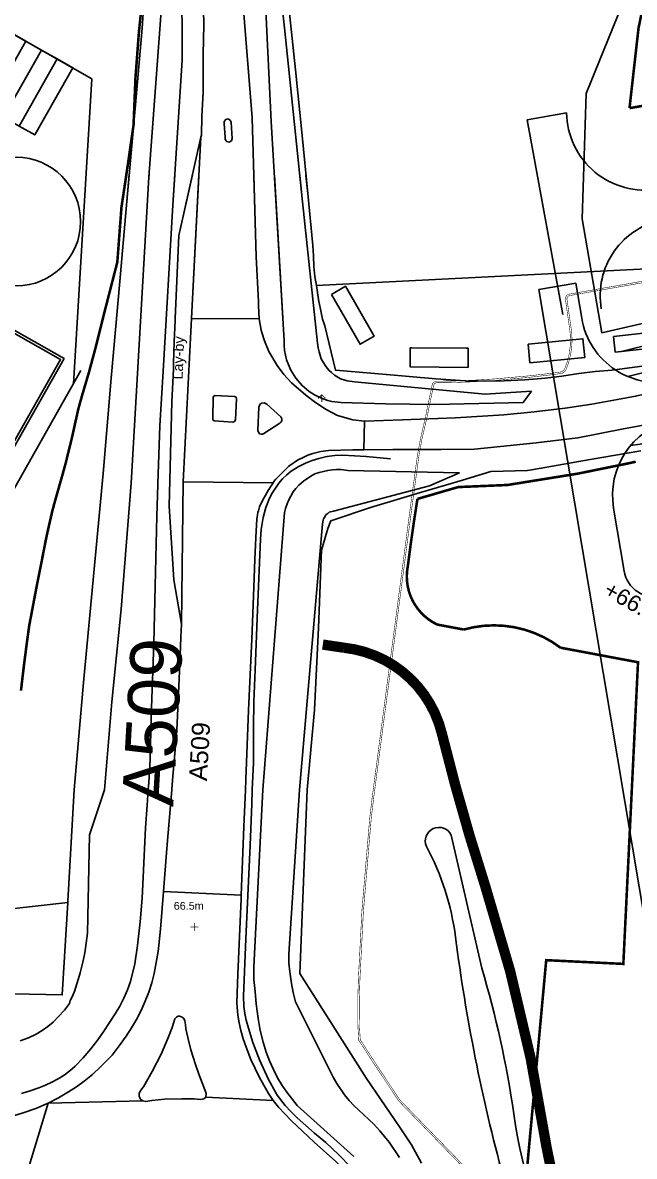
# Model space of a CAD drawing. Header units: millimetres. Extents: x 111502 to 977541, y 8702 to 1044108.
# Drawn here: x 489180 to 489298.9, y 240928.8 to 241149.1 of the extents above; entities that cross this region are included whole.
import ezdxf

# ---------------------------------------------------------------- set-up
doc = ezdxf.new("R2010")
doc.units = ezdxf.units.MM
doc.header["$LTSCALE"] = 0.25
doc.linetypes.add('DASHED', pattern=[19.05, 12.7, -6.35])
doc.linetypes.add('DASHED2', pattern=[9.525, 6.35, -3.175])
for name, color, linetype in [('E HVSS As Laid HV', 10, 'Continuous'), ('E HVSS Proposed 33kV', 5, 'Continuous'), ('X HVSS Site Background', 8, 'Continuous'), ('X HVSS Site Outline', 210, 'Continuous'), ('Z-z-Xref-Primary Substation', 7, 'Continuous')]:
    doc.layers.add(name, color=color, linetype=linetype)
doc.styles.add('Arial', font='arial.ttf')
doc.styles.add('OS Master Map$1$Standard', font='txt')
doc.styles.add('Proposed Employment Area - 11-089-MP013-01a$0$1250T25R', font='arial.ttf', dxfattribs={"height": 3125})
doc.styles.add('Proposed Employment Area - 11-089-MP013-01a$0$Standard', font='txt')

# ---------------------------------------------------------------- blocks, each defined once
blk = doc.blocks.new('Proposed Commercial Boundary - 09.02.22')
at = {"layer": 'X HVSS Site Outline', "const_width": 500}
blk.add_lwpolyline([(489203656, 241157134), (489202619, 241147378), (489201935, 241138342), (489201568, 241129221), (489200398, 241121118), (489199218, 241113242), (489198409, 241102563), (489196338, 241094510), (489196072, 241093473), (489195808, 241092434), (489195546, 241091396), (489195285, 241090357), (489195025, 241089318), (489194767, 241088279), (489194510, 241087239), (489194263, 241086234), (489192896, 241081157), (489192601, 241080171), (489192295, 241079142), (489191991, 241078113), (489191690, 241077082), (489191390, 241076051), (489191082, 241074982), (489190793, 241073864), (489190547, 241072775), (489190312, 241071728), (489190080, 241070680), (489189850, 241069632), (489189631, 241068626), (489188376, 241063523), (489188103, 241062530), (489187825, 241061514), (489187536, 241060504), (489187240, 241059473), (489186945, 241058438), (489186653, 241057402), (489186362, 241056366), (489186069, 241055314), (489185778, 241054217), (489185525, 241053127), (489185284, 241052079), (489185045, 241051031), (489184806, 241049969), (489184574, 241048886), (489184361, 241047812), (489184153, 241046758), (489183948, 241045703), (489183749, 241044666), (489183539, 241043631), (489183327, 241042577), (489183117, 241041523), (489182909, 241040468), (489182703, 241039413), (489182500, 241038357), (489182298, 241037301), (489182099, 241036244), (489181904, 241035197), (489181504, 241033108), (489181306, 241032091), (489181280, 241031907), (489181131, 241030843), (489180984, 241029778), (489180838, 241028710), (489180697, 241027640), (489180558, 241026573), (489180422, 241025506), (489180288, 241024440), (489180157, 241023373), (489180027, 241022305), (489179899, 241021237), (489179774, 241020167), (489179674, 241019289)], dxfattribs=at)
blk.add_lwpolyline([(489361208, 241253874, 0.2099208), (489297996, 241132483), (489336202, 241139118), (489342225, 241102707), (489344015, 241091274), (489351613, 241093241), (489360502, 241095847), (489369182, 241098069), (489379928, 241101176), (489389329, 241104094), (489399070, 241107367), (489407728, 241110426), (489417249, 241113802), (489427113, 241118321), (489435861, 241121924), (489444571, 241125636), (489451576, 241128914), (489457790, 241132200), (489465307, 241136071), (489474439, 241140552), (489483268, 241145694), (489491363, 241151227)], format="xyb", dxfattribs=at)
at = {"layer": 'X HVSS Site Outline'}
blk.add_lwpolyline([(489277078, 240915594, 500, 500, 0), (489281801, 240966928, 500, 500, 0), (489296797, 240966199, 500, 500, 0), (489299649, 241024816, 500, 500, 0), (489284581, 241027641, 500, 500, 0.2352287), (489265769, 241031169, 500, 500, 0), (489260622, 241032134, 500, 500, -0.3436375), (489254891, 241043486, 500, 500, -0.0084073), (489256764, 241056549, 500, 500, 0), (489264688, 241058854, 500, 500, 0), (489274287, 241059262, 500, 500, 0), (489284569, 241060919, 500, 500, 0), (489287933, 241061461, 500, 500, 0), (489297521, 241063412, 500, 500, 0), (489299208, 241063782, 500, 500, 0)], format="xyseb", dxfattribs=at)
blk = doc.blocks.new('Proposed Primary Substation - OPTION 2')
at = {"layer": 'X HVSS Site Background', "flags": 128}
for points in [[(489278123, 241130204), (489285744, 241131597)], [(489285035, 241092382), (489278123, 241130204)], [(489255362, 241085535), (489255365, 241085918), (489255682, 241085915)], [(489266243, 241085822), (489266642, 241085818), (489266639, 241085489)]]:
    blk.add_lwpolyline(points, dxfattribs=at)
at = {"layer": 'X HVSS Site Background'}
for centre, radius, start, end in [((489301077, 241131859), 15335, 180.98236, 279.47938), ((489307290, 241096060), 15000, 99.80634, 189.98309)]:
    blk.add_arc(centre, radius, start, end, dxfattribs=at)
blk = doc.blocks.new('commercial background')
at = {"layer": 'X HVSS Site Background'}
for p, q in [((564.03, 733.39), (680.77, 667.26)), ((677.18, 607.96), (680.77, 667.26)), ((767.68, 626.32), (774.88, 627.53)), ((767.68, 626.32), (795.1, 462.9)), ((774.88, 627.53), (776.02, 620.74)), ((649.15, 558.49), (678.65, 610.57)), ((784.27, 571.57), (782.21, 583.84))]:
    blk.add_line(p, q, dxfattribs=at)
at = {"layer": 'X HVSS Site Background', "flags": 128}
for points in [[(858.19, 637.96), (837.04, 631.67), (803.84, 623.37), (779.9, 617.9), (776.12, 640.03), (776.87, 664.43), (792.46, 702.72), (808.98, 733.1), (858.19, 637.96)], [(783.77, 614.26), (805.16, 619.58), (840.27, 628.31), (852.75, 631.8), (861.02, 634.41), (880.73, 640.58), (900.63, 647.37), (916.7, 653.84), (934.22, 661.62), (954.36, 671.59), (964.6, 677.05), (974.8, 683.08), (994.59, 695.9), (998.37, 698.31)], [(785.51, 595.97), (787.36, 596.29), (809.58, 601.82), (844.95, 610.61), (857.97, 614.26), (866.5, 616.95), (886.42, 623.18), (907, 630.22), (913.83, 632.96)], [(784.97, 609.4), (806.37, 614.72), (841.55, 623.47), (854.18, 627.01), (862.52, 629.64), (868.3, 631.45)]]:
    blk.add_lwpolyline(points, dxfattribs=at)
at = {"layer": 'X HVSS Site Background'}
for points in [[(436.46, 643.12), (630.29, 533.32), (675.37, 612.9), (481.55, 722.7)], [(490.22, 717.22), (674.69, 612.71), (630.1, 534), (437.14, 643.31), (478.25, 715.87), (486.73, 711.07)], [(664.89, 676.3), (657.5, 663.25), (660.54, 661.53), (667.93, 674.58)], [(667.93, 674.58), (660.54, 661.53), (663.59, 659.8), (670.98, 672.85)], [(670.98, 672.85), (663.59, 659.8), (666.63, 658.08), (674.02, 671.13)], [(674.02, 671.13), (666.63, 658.08), (669.68, 656.35), (677.07, 669.4)]]:
    blk.add_lwpolyline(points, close=True, dxfattribs=at)
at = {"layer": 'X HVSS Site Background', "const_width": 2, "flags": 128}
blk.add_lwpolyline([(1051.81, 240.88), (1037.81, 247.56, 0.001174), (991.06, 269.75, -0.019302), (924.58, 304.31, -0.035007), (860, 347.36, -0.229683), (849.26, 368.95, 0.257701), (828.59, 405.55, 0.025998), (796.23, 423.24, -0.248095), (769.13, 459.92, 0.040658), (757.24, 510.43, -0.017766), (748.81, 540.09, 0.316165), (729.75, 556.71), (725.67, 557.32)], format="xyb", dxfattribs=at)
at = {"layer": 'X HVSS Site Background', "flags": 128}
blk.add_lwpolyline([(928.08, 286.74, 0.151371), (871.11, 328.8, -0.06422), (841.98, 343.36, -0.080323), (792.92, 389.27, -0.098577), (760.75, 453.92, -0.03432), (751.48, 500.46, 0.091782), (745.82, 518.08, -0.974614), (750.65, 520.31), (756.57, 494.44, -0.037531), (762.8, 466.15, 0.084037), (773.87, 431.55, 0.251691), (793.39, 418.18, -0.125184), (817.16, 409.33, -0.021222), (837.01, 394.31, -0.151188), (844.67, 382.63, -0.08652), (847.5, 356.47, 0.23398), (851.5, 346.86, 0.068152), (878.19, 329.36, -0.044918), (903.68, 314.29, 0.0654), (1004.49, 260.12, -0.154625)], format="xyb", dxfattribs=at)
at = {"layer": 'X HVSS Site Background'}
blk.add_circle((666.08, 639.51), 12.5, dxfattribs=at)
for centre, radius, start, end in [((790.81, 623.22), 15, 189.5253, 283.9623), ((797, 586.33), 15, 103.9623, 189.5253), ((790.19, 572.57), 6, 189.5253, 283.9623)]:
    blk.add_arc(centre, radius, start, end, dxfattribs=at)
at = {"layer": 'X HVSS Site Background', "insert": (781.56, 569.78), "char_height": 3.125, "attachment_point": 1, "rotation": 330.5486, "style": 'Proposed Employment Area - 11-089-MP013-01a$0$1250T25R'}
blk.add_mtext_dynamic_manual_height_columns('+66.0', width=18.6323, gutter_width=15.62, heights=[0], dxfattribs=at)
at = {"layer": 'X HVSS Site Background', "style": 'Proposed Employment Area - 11-089-MP013-01a$0$Standard'}
for p, rotation in [((485.88, 899.5), 95.9302), ((729.37, 850.69), 240.5366), ((319.53, 839.47), 95.9302), ((520.9, 756.6), 330.4683), ((1582.14, 507.49), 240.4683), ((1846.75, 293.1), 209.3143), ((1096.5, 265.37), 60.4683)]:
    blk.add_attdef('NOOFPARKINGSPACES', p, '', height=0.3, rotation=rotation, dxfattribs=at)
blk = doc.blocks.new('OS Master Map$1$OSS15')
at = {"color": 8, "true_color": 0x707070, "const_width": 0.174, "flags": 128}
for points in [[(-0.775, 0), (0.775, 0)], [(0, -0.775), (0, 0.775)]]:
    blk.add_lwpolyline(points, dxfattribs=at)
blk = doc.blocks.new('OS Master Map$1$OSS2')
at = {"color": 8, "true_color": 0x707070, "const_width": 0.174, "flags": 128}
for points in [[(0.707, 0.707), (0, 0), (0.707, -0.707)], [(1.42, 0), (0, 0)]]:
    blk.add_lwpolyline(points, dxfattribs=at)
blk = doc.blocks.new('OS MAP 060722')
at = {"layer": 'X HVSS Site Background', "flags": 128}
for points in [[(408.52, 2073.09), (414.05, 2004.29), (414.05, 2004.29), (414.85, 1977.29), (414.85, 1977.29), (415.25, 1968.59), (415.25, 1968.59), (415.27, 1967.75), (415.27, 1967.75), (415.43, 1965.25)], [(426.55, 1971.69), (426.25, 1973.49), (426.25, 1973.49), (426.05, 1975.39), (426.05, 1975.39), (425.95, 1977.39), (425.95, 1977.39), (425.85, 1979.49), (425.85, 1979.49), (424.85, 1989.59), (424.85, 1989.59), (423.75, 2000.89), (423.75, 2000.89), (422.45, 2013.59), (422.45, 2013.59), (421.15, 2025.79)], [(378.2, 1851.85), (378.2, 1852.05), (378.2, 1852.05), (379.43, 1873.69), (379.43, 1873.69), (381.25, 1894.59), (381.25, 1894.59), (385.05, 1935.19), (385.05, 1935.19), (386.65, 1953.69), (386.65, 1953.69), (388.35, 1972.49), (388.35, 1972.49), (389.55, 1986.59), (389.55, 1986.59), (391.35, 2006.79), (391.35, 2006.79), (392.65, 2021.69), (392.65, 2021.69), (393.62, 2036.29)], [(404.55, 2028.19), (404.65, 2022.39), (404.65, 2022.39), (404.55, 2016.59), (404.55, 2016.59), (404.55, 2009.19), (404.55, 2009.19), (404.29, 2004.64), (404.29, 2004.64), (404.18, 2000.95), (404.18, 2000.95), (404.09, 2000.55)], [(416.15, 2037.39), (417.75, 2003.59), (417.75, 2003.59), (420.25, 1960.99), (420.25, 1960.99), (420.25, 1960.09), (420.25, 1960.09), (420.35, 1959.09), (420.35, 1959.09), (420.75, 1957.29), (420.75, 1957.29), (421.05, 1956.49), (421.05, 1956.49), (421.55, 1955.29), (421.55, 1955.29), (422.55, 1953.69), (422.55, 1953.69), (423.75, 1952.29), (423.75, 1952.29), (425.15, 1951.09), (425.15, 1951.09), (426.15, 1950.49), (426.15, 1950.49), (426.95, 1950.09), (426.95, 1950.09), (427.85, 1949.69), (427.85, 1949.69), (428.75, 1949.39), (428.75, 1949.39), (429.55, 1949.19), (429.55, 1949.19), (431.35, 1948.99), (431.35, 1948.99), (439.95, 1948.69), (439.95, 1948.69), (449.55, 1948.59), (449.55, 1948.59), (466.75, 1948.99), (466.75, 1948.99), (468.35, 1951.19)], [(418.25, 2040.39), (420.35, 2021.79), (420.35, 2021.79), (423.85, 1987.99), (423.85, 1987.99), (426.75, 1960.49), (426.75, 1960.49), (426.85, 1959.59), (426.85, 1959.59), (427.05, 1958.79), (427.05, 1958.79), (427.45, 1957.49), (427.45, 1957.49), (427.85, 1956.79), (427.85, 1956.79), (428.45, 1955.89), (428.45, 1955.89), (428.95, 1955.29), (428.95, 1955.29), (429.45, 1954.79), (429.45, 1954.79), (430.05, 1954.29), (430.05, 1954.29), (431.25, 1953.59), (431.25, 1953.59), (431.85, 1953.39), (431.85, 1953.39), (432.55, 1953.19), (432.55, 1953.19), (433.95, 1952.99), (433.95, 1952.99), (459.35, 1950.59), (459.35, 1950.59), (468.35, 1951.19)], [(368.91, 1824.97), (370.53, 1825.53), (370.53, 1825.53), (372.06, 1826.26), (372.06, 1826.26), (373.22, 1826.95), (373.22, 1826.95), (374.32, 1827.72), (374.32, 1827.72), (375.35, 1828.58), (375.35, 1828.58), (376.49, 1829.71), (376.49, 1829.71), (377.55, 1830.9), (377.55, 1830.9), (378.53, 1832.17), (378.53, 1832.17), (378.66, 1832.77), (378.66, 1832.77), (379.1, 1833.65), (379.1, 1833.65), (379.6, 1834.75), (379.6, 1834.75), (379.9, 1835.85), (379.9, 1835.85), (380.3, 1837.05), (380.3, 1837.05), (380.6, 1838.15), (380.6, 1838.15), (381.1, 1840.25), (381.1, 1840.25), (381.5, 1842.05), (381.5, 1842.05), (381.8, 1843.95), (381.8, 1843.95), (382, 1845.85), (382, 1845.85), (382.45, 1864.99), (382.45, 1864.99), (385.34, 1873.69), (385.34, 1873.69), (386.75, 1890.79), (386.75, 1890.79), (388.55, 1908.79), (388.55, 1908.79), (390.55, 1933.29), (390.55, 1933.29), (393.95, 1992.79), (393.95, 1992.79), (397.1, 2034.69)], [(400.35, 2026.39), (400.45, 2020.99), (400.45, 2020.99), (400.45, 2015.49), (400.45, 2015.49), (398.65, 1987.29), (398.65, 1987.29), (396.75, 1955.09), (396.75, 1955.09), (396.07, 1944.46), (396.07, 1944.46), (395.78, 1935.04), (395.78, 1935.04), (395.49, 1926.88), (395.49, 1926.88), (395.18, 1913.29), (395.18, 1913.29), (394.92, 1902.23), (394.92, 1902.23), (394.41, 1887.83), (394.41, 1887.83), (394.21, 1879.6), (394.21, 1879.6), (393.95, 1875.17), (393.95, 1875.17), (393.84, 1873.69), (393.84, 1873.69), (393.61, 1870.74), (393.61, 1870.74), (393.29, 1866.31), (393.29, 1866.31), (392.63, 1852.67), (392.63, 1852.67), (392.27, 1848.07), (392.27, 1848.07), (391.77, 1843.48), (391.77, 1843.48), (391.26, 1839.93), (391.26, 1839.93), (390.4, 1836.46), (390.4, 1836.46), (389.8, 1834.83), (389.8, 1834.83), (389.09, 1833.24), (389.09, 1833.24), (388.29, 1831.7), (388.29, 1831.7), (387.42, 1830.19), (387.42, 1830.19), (386.34, 1828.48), (386.34, 1828.48), (385.21, 1826.8), (385.21, 1826.8), (384.04, 1825.14), (384.04, 1825.14), (382.67, 1823.36), (382.67, 1823.36), (381.19, 1821.67), (381.19, 1821.67), (379.64, 1820.04), (379.64, 1820.04), (378.62, 1819.12), (378.62, 1819.12), (377.51, 1818.29), (377.51, 1818.29), (376.34, 1817.55), (376.34, 1817.55), (375.12, 1816.89), (375.12, 1816.89), (373.85, 1816.31), (373.85, 1816.31), (372.57, 1815.8), (372.57, 1815.8), (370.9, 1815.23), (370.9, 1815.23), (369.22, 1814.71)], [(409.97, 2003.37), (409.8, 2003.82), (409.8, 2003.82), (409.38, 2004.07), (409.38, 2004.07), (408.91, 2003.98), (408.91, 2003.98), (408.6, 2003.61), (408.6, 2003.61), (408.6, 2003.13), (408.6, 2003.13), (408.8, 2000.53), (408.8, 2000.53), (408.8, 2000.05), (408.8, 2000.05), (409.11, 1999.68), (409.11, 1999.68), (409.58, 1999.59), (409.58, 1999.59), (410, 1999.83), (410, 1999.83), (410.17, 2000.29), (410.17, 2000.29), (409.97, 2003.37)], [(400.29, 1905.91), (398.79, 1914.51), (398.79, 1914.51), (397.93, 1928.86), (397.93, 1928.86), (398.46, 1949.1), (398.46, 1949.1), (398.76, 1955.43), (398.76, 1955.43), (398.76, 1956.6), (398.76, 1956.6), (398.91, 1960.74), (398.91, 1960.74), (399.07, 1964.88), (399.07, 1964.88), (399.09, 1965.32), (399.09, 1965.32), (399.78, 1981.4), (399.78, 1981.4), (404.09, 2000.55)], [(402.28, 1965.31), (404.09, 2000.55)], [(505.2, 1982.04), (502.52, 1978.53), (502.52, 1978.53), (498.89, 1976.4), (498.89, 1976.4), (495.91, 1975.2), (495.91, 1975.2), (426.55, 1971.69)], [(490.35, 1956.09), (484.05, 1955.29), (484.05, 1955.29), (480.75, 1954.99), (480.75, 1954.99), (477.55, 1954.59), (477.55, 1954.59), (474.25, 1954.09), (474.25, 1954.09), (471.05, 1953.69), (471.05, 1953.69), (467.05, 1953.39), (467.05, 1953.39), (463.05, 1953.19), (463.05, 1953.19), (459.35, 1953.09), (459.35, 1953.09), (455.55, 1953.19), (455.55, 1953.19), (449.75, 1953.59), (449.75, 1953.59), (440.15, 1954.39), (440.15, 1954.39), (430.25, 1955.29), (430.25, 1955.29), (428.15, 1963.89), (428.15, 1963.89), (427.75, 1965.19), (427.75, 1965.19), (427.45, 1966.49), (427.45, 1966.49), (426.95, 1968.99), (426.95, 1968.99), (426.55, 1971.69)], [(429.46, 1969.99), (435.02, 1960.3), (435.02, 1960.3), (437.75, 1961.86), (437.75, 1961.86), (432.19, 1971.55), (432.19, 1971.55), (429.46, 1969.99)], [(400.65, 1933.56), (402.28, 1965.31)], [(415.43, 1965.25), (402.28, 1965.31)], [(415.43, 1965.25), (415.43, 1965.21), (415.43, 1965.21), (415.82, 1963.05), (415.82, 1963.05), (415.95, 1962.6), (415.95, 1962.6), (416.44, 1960.94), (416.44, 1960.94), (417.27, 1958.91), (417.27, 1958.91), (418.88, 1956.14), (418.88, 1956.14), (420.21, 1954.4), (420.21, 1954.4), (421.7, 1952.78), (421.7, 1952.78), (424.5, 1950.37), (424.5, 1950.37), (426.39, 1948.96), (426.39, 1948.96), (428.44, 1947.62), (428.44, 1947.62), (430.61, 1946.48), (430.61, 1946.48), (433.64, 1945.62), (433.64, 1945.62), (435.87, 1945.35)], [(484.28, 1961.83), (494.74, 1962.96), (494.74, 1962.96), (495.07, 1959.91), (495.07, 1959.91), (484.61, 1958.78), (484.61, 1958.78), (484.28, 1961.83)], [(467.7, 1960.31), (478.36, 1961.37), (478.36, 1961.37), (478.72, 1957.75), (478.72, 1957.75), (468.06, 1956.69), (468.06, 1956.69), (467.7, 1960.31)], [(456.03, 1955.81), (444.76, 1955.91), (444.76, 1955.91), (444.79, 1959.61), (444.79, 1959.61), (456.07, 1959.51), (456.07, 1959.51), (456.03, 1955.81)], [(498.93, 1952.77), (492, 1950.98), (492, 1950.98), (488.6, 1950.18), (488.6, 1950.18), (485.1, 1949.58), (485.1, 1949.58), (480.1, 1948.68), (480.1, 1948.68), (474.9, 1947.88), (474.9, 1947.88), (468.9, 1947.18), (468.9, 1947.18), (463, 1946.58), (463, 1946.58), (453.6, 1945.98), (453.6, 1945.98), (443.3, 1945.58), (443.3, 1945.58), (435.87, 1945.35)], [(406.84, 1950.33), (410.62, 1950.17), (410.62, 1950.17), (410.93, 1950.02), (410.93, 1950.02), (410.98, 1949.72), (410.98, 1949.72), (410.82, 1945.58), (410.82, 1945.58), (410.62, 1945.27), (410.62, 1945.27), (410.32, 1945.17), (410.32, 1945.17), (406.63, 1945.43), (406.63, 1945.43), (406.43, 1945.58), (406.43, 1945.58), (406.38, 1945.93), (406.38, 1945.93), (406.48, 1950.02), (406.48, 1950.02), (406.58, 1950.23), (406.58, 1950.23), (406.84, 1950.33)], [(447, 1801.15), (445, 1804.75), (445, 1804.75), (442.7, 1808.25), (442.7, 1808.25), (436.3, 1817.65), (436.3, 1817.65), (423.3, 1838.05), (423.3, 1838.05), (424.74, 1873.69), (424.74, 1873.69), (426.15, 1889.29), (426.15, 1889.29), (426.95, 1905.19), (426.95, 1905.19), (427.55, 1920.29), (427.55, 1920.29), (428.15, 1922.49), (428.15, 1922.49), (428.75, 1924.49), (428.75, 1924.49), (429.35, 1925.99), (429.35, 1925.99), (437.05, 1928.59), (437.05, 1928.59), (446.75, 1931.49), (446.75, 1931.49), (454.95, 1933.89), (454.95, 1933.89), (460.45, 1935.59), (460.45, 1935.59), (467.55, 1935.79), (467.55, 1935.79), (470.25, 1936.19), (470.25, 1936.19), (479.75, 1937.89), (479.75, 1937.89), (489.65, 1939.59)], [(415.32, 1948.1), (415.52, 1948.56), (415.52, 1948.56), (415.88, 1948.86), (415.88, 1948.86), (416.38, 1948.91), (416.38, 1948.91), (416.89, 1948.66), (416.89, 1948.66), (419.61, 1946.18), (419.61, 1946.18), (419.82, 1945.83), (419.82, 1945.83), (419.82, 1945.42), (419.82, 1945.42), (419.61, 1945.17), (419.61, 1945.17), (419.46, 1944.97), (419.46, 1944.97), (416.33, 1942.95), (416.33, 1942.95), (416.09, 1942.84), (416.09, 1942.84), (415.82, 1942.8), (415.82, 1942.8), (415.47, 1942.9), (415.47, 1942.9), (415.27, 1943.2), (415.27, 1943.2), (415.12, 1943.56), (415.12, 1943.56), (415.32, 1948.1)], [(499.97, 1946.48), (497.85, 1945.97), (497.85, 1945.97), (486.23, 1943.86), (486.23, 1943.86), (477.34, 1942.14), (477.34, 1942.14), (469.26, 1941.13), (469.26, 1941.13), (457.29, 1939.92), (457.29, 1939.92), (450.78, 1939.82), (450.78, 1939.82), (441.43, 1939.87), (441.43, 1939.87), (435.79, 1939.8)], [(435.87, 1945.35), (435.79, 1939.8)], [(433.16, 1800.46), (430.89, 1802.78), (430.89, 1802.78), (428.36, 1805.16), (428.36, 1805.16), (426.14, 1806.97), (426.14, 1806.97), (422.81, 1810.01), (422.81, 1810.01), (421.62, 1811.17), (421.62, 1811.17), (420.49, 1812.38), (420.49, 1812.38), (418.92, 1814.4), (418.92, 1814.4), (417.2, 1817.43), (417.2, 1817.43), (415.49, 1821.22), (415.49, 1821.22), (414.17, 1824.61), (414.17, 1824.61), (413.5, 1826.77), (413.5, 1826.77), (412.91, 1828.95), (412.91, 1828.95), (412.63, 1830.26), (412.63, 1830.26), (412.41, 1831.58), (412.41, 1831.58), (412.36, 1833.65), (412.36, 1833.65), (412.82, 1844.76), (412.82, 1844.76), (413.63, 1862.95), (413.63, 1862.95), (413.97, 1870.96), (413.97, 1870.96), (414.08, 1873.69), (414.08, 1873.69), (414.29, 1878.96), (414.29, 1878.96), (414.34, 1880.93), (414.34, 1880.93), (414.33, 1885.88), (414.33, 1885.88), (414.35, 1890.83), (414.35, 1890.83), (414.6, 1897), (414.6, 1897), (415.06, 1908.72), (415.06, 1908.72), (415.67, 1922.41), (415.67, 1922.41), (415.77, 1924.28), (415.77, 1924.28), (416.18, 1926.65), (416.18, 1926.65), (416.68, 1928.57), (416.68, 1928.57), (417.39, 1930.39), (417.39, 1930.39), (417.93, 1931.39), (417.93, 1931.39), (418.58, 1932.34), (418.58, 1932.34), (419.26, 1933.27), (419.26, 1933.27), (419.97, 1934.13), (419.97, 1934.13), (420.77, 1934.93), (420.77, 1934.93), (421.64, 1935.64), (421.64, 1935.64), (422.99, 1936.49), (422.99, 1936.49), (424.42, 1937.2), (424.42, 1937.2), (425.71, 1937.71), (425.71, 1937.71), (427.04, 1938.11), (427.04, 1938.11), (428.57, 1938.46), (428.57, 1938.46), (430.13, 1938.68), (430.13, 1938.68), (431.69, 1938.77), (431.69, 1938.77), (436.24, 1938.51), (436.24, 1938.51), (440.94, 1938.01)], [(435.79, 1939.8), (433.6, 1939.77), (433.6, 1939.77), (428.9, 1939.62), (428.9, 1939.62), (427.37, 1939.44), (427.37, 1939.44), (425.87, 1939.07), (425.87, 1939.07), (424.9, 1938.73), (424.9, 1938.73), (423.94, 1938.31), (423.94, 1938.31), (423.57, 1938.1), (423.57, 1938.1), (423.08, 1937.91), (423.08, 1937.91), (421.16, 1936.59), (421.16, 1936.59), (418.61, 1934.04), (418.61, 1934.04), (418.29, 1933.61), (418.29, 1933.61), (418.13, 1933.37)], [(433.8, 1802.45), (422.8, 1812.35), (422.8, 1812.35), (420.8, 1814.95), (420.8, 1814.95), (419.9, 1816.25), (419.9, 1816.25), (419, 1817.75), (419, 1817.75), (418.2, 1819.35), (418.2, 1819.35), (417.4, 1821.05), (417.4, 1821.05), (416.8, 1822.75), (416.8, 1822.75), (416.2, 1824.65), (416.2, 1824.65), (415.6, 1826.95), (415.6, 1826.95), (415.2, 1829.25), (415.2, 1829.25), (414.8, 1832.15), (414.8, 1832.15), (414.6, 1834.55), (414.6, 1834.55), (414.4, 1836.85), (414.4, 1836.85), (414.4, 1839.35), (414.4, 1839.35), (416.14, 1873.69), (416.14, 1873.69), (420.35, 1927.59), (420.35, 1927.59), (420.55, 1928.39), (420.55, 1928.39), (420.85, 1929.29), (420.85, 1929.29), (421.15, 1930.09), (421.15, 1930.09), (421.55, 1930.79), (421.55, 1930.79), (422.05, 1931.59), (422.05, 1931.59), (422.55, 1932.29), (422.55, 1932.29), (423.15, 1932.89), (423.15, 1932.89), (424.05, 1933.69), (424.05, 1933.69), (425.45, 1934.69), (425.45, 1934.69), (426.25, 1935.09), (426.25, 1935.09), (427.05, 1935.39), (427.05, 1935.39), (427.95, 1935.59), (427.95, 1935.59), (428.75, 1935.79), (428.75, 1935.79), (429.65, 1935.89), (429.65, 1935.89), (430.45, 1935.99), (430.45, 1935.99), (431.35, 1935.99), (431.35, 1935.99), (432.65, 1935.79), (432.65, 1935.79), (454.35, 1935.29)], [(454.35, 1935.29), (448.55, 1932.79), (448.55, 1932.79), (429.85, 1927.89), (429.85, 1927.89), (429.05, 1927.69), (429.05, 1927.69), (428.75, 1927.39), (428.75, 1927.39), (428.45, 1927.19), (428.45, 1927.19), (428.15, 1926.79), (428.15, 1926.79), (427.95, 1926.39), (427.95, 1926.39), (427.85, 1926.09), (427.85, 1926.09), (427.75, 1925.39), (427.75, 1925.39), (423.24, 1873.69), (423.24, 1873.69), (421.2, 1841.75), (421.2, 1841.75), (421.2, 1840.05), (421.2, 1840.05), (421.4, 1838.35), (421.4, 1838.35), (421.7, 1836.05), (421.7, 1836.05), (422, 1834.35), (422, 1834.35), (422.5, 1832.55), (422.5, 1832.55), (429.8, 1817.85), (429.8, 1817.85), (430.5, 1816.65), (430.5, 1816.65), (432, 1814.45), (432, 1814.45), (432.9, 1813.35), (432.9, 1813.35), (433.8, 1812.35), (433.8, 1812.35), (437.7, 1808.75), (437.7, 1808.75), (438.9, 1807.45), (438.9, 1807.45), (440.7, 1805.25), (440.7, 1805.25), (442.7, 1802.25)], [(400.29, 1905.91), (400.65, 1933.56)], [(418.13, 1933.37), (400.65, 1933.56)], [(418.13, 1933.37), (417.72, 1932.76), (417.72, 1932.76), (417.18, 1931.9), (417.18, 1931.9), (415.97, 1929.78), (415.97, 1929.78), (415.5, 1928.71), (415.5, 1928.71), (415.26, 1927.93), (415.26, 1927.93), (415.16, 1927.61), (415.16, 1927.61), (414.96, 1926.29), (414.96, 1926.29), (414.81, 1924.07), (414.81, 1924.07), (414.59, 1918.56), (414.59, 1918.56), (414.4, 1913.06), (414.4, 1913.06), (413.99, 1903.01), (413.99, 1903.01), (413.33, 1889.21), (413.33, 1889.21), (412.82, 1875.68), (412.82, 1875.68), (412.74, 1873.69), (412.74, 1873.69), (412.46, 1866.53), (412.46, 1866.53), (411.93, 1853.24)], [(396.8, 1853.96), (397.47, 1862.34), (397.47, 1862.34), (398.42, 1873.69), (398.42, 1873.69), (398.59, 1875.62), (398.59, 1875.62), (399.4, 1885.27), (399.4, 1885.27), (400.01, 1898.2), (400.01, 1898.2), (400.21, 1903.33), (400.21, 1903.33), (400.29, 1905.91)], [(374.37, 1812.84), (376.39, 1813.88), (376.39, 1813.88), (378.36, 1815.01), (378.36, 1815.01), (379.91, 1816), (379.91, 1816), (381.39, 1817.08), (381.39, 1817.08), (383.01, 1818.43), (383.01, 1818.43), (384.57, 1819.86), (384.57, 1819.86), (386.8, 1822.18), (386.8, 1822.18), (388.21, 1823.96), (388.21, 1823.96), (389.53, 1825.82), (389.53, 1825.82), (390.57, 1827.44), (390.57, 1827.44), (391.55, 1829.1), (391.55, 1829.1), (392.45, 1830.84), (392.45, 1830.84), (393.27, 1832.63), (393.27, 1832.63), (393.95, 1834.39), (393.95, 1834.39), (394.51, 1836.21), (394.51, 1836.21), (394.99, 1838.04), (394.99, 1838.04), (395.77, 1842.3), (395.77, 1842.3), (396.2, 1846.63), (396.2, 1846.63), (396.8, 1853.96)], [(396.8, 1853.96), (411.93, 1853.24)], [(411.93, 1853.24), (411.9, 1852.54), (411.9, 1852.54), (411.29, 1837.89), (411.29, 1837.89), (411.09, 1832.34), (411.09, 1832.34), (411.24, 1829.91), (411.24, 1829.91), (411.5, 1828.41), (411.5, 1828.41), (411.84, 1826.93), (411.84, 1826.93), (412.31, 1825.3), (412.31, 1825.3), (412.85, 1823.7), (412.85, 1823.7), (413.81, 1821.32), (413.81, 1821.32), (415.48, 1817.84), (415.48, 1817.84), (417.24, 1814.7), (417.24, 1814.7), (418.16, 1813.34)], [(378.2, 1851.85), (346.4, 1848.25), (346.4, 1848.25), (314.9, 1844.75)], [(378.2, 1851.85), (377.12, 1833.85), (377.12, 1833.85), (329.15, 1834.87), (329.15, 1834.87), (325.6, 1837.05), (325.6, 1837.05), (322.5, 1839.05), (322.5, 1839.05), (319.6, 1841.15), (319.6, 1841.15), (314.9, 1844.75)], [(392.79, 1813.25), (392.34, 1813.6), (392.34, 1813.6), (392.19, 1813.89), (392.19, 1813.89), (392.09, 1814.21), (392.09, 1814.21), (392.09, 1814.76), (392.09, 1814.76), (392.32, 1815.2), (392.32, 1815.2), (392.61, 1815.61), (392.61, 1815.61), (392.9, 1816.02), (392.9, 1816.02), (394.62, 1818.95), (394.62, 1818.95), (396.33, 1822.34), (396.33, 1822.34), (397.65, 1825.42), (397.65, 1825.42), (398.51, 1827.54), (398.51, 1827.54), (398.81, 1828.6), (398.81, 1828.6), (399.01, 1829.21), (399.01, 1829.21), (399.32, 1829.51), (399.32, 1829.51), (399.67, 1829.71), (399.67, 1829.71), (399.92, 1829.71), (399.92, 1829.71), (400.43, 1829.56), (400.43, 1829.56), (400.78, 1829.26), (400.78, 1829.26), (400.93, 1828.8), (400.93, 1828.8), (401.06, 1828.05), (401.06, 1828.05), (401.18, 1827.29), (401.18, 1827.29), (401.54, 1825.62), (401.54, 1825.62), (402.14, 1823.19), (402.14, 1823.19), (403, 1820.32), (403, 1820.32), (403.66, 1818.45), (403.66, 1818.45), (404.67, 1815.97), (404.67, 1815.97), (405.12, 1814.71), (405.12, 1814.71), (405.02, 1814)], [(367.65, 1810.39), (369.52, 1810.92), (369.52, 1810.92), (371.98, 1811.78), (371.98, 1811.78), (374.37, 1812.84)], [(374.37, 1812.84), (392.79, 1813.25)], [(405.02, 1814), (404.67, 1813.7), (404.67, 1813.7), (404.35, 1813.59), (404.35, 1813.59), (404.01, 1813.55), (404.01, 1813.55), (403.38, 1813.58), (403.38, 1813.58), (402.75, 1813.65), (402.75, 1813.65), (400.37, 1813.7), (400.37, 1813.7), (396.99, 1813.6), (396.99, 1813.6), (394.56, 1813.35), (394.56, 1813.35), (393.35, 1813.15), (393.35, 1813.15), (392.79, 1813.25)], [(405.02, 1814), (418.16, 1813.34)], [(418.16, 1813.34), (419.16, 1812.03), (419.16, 1812.03), (421.64, 1809.45), (421.64, 1809.45), (423.87, 1807.34), (423.87, 1807.34), (426.13, 1805.25), (426.13, 1805.25), (430.32, 1801.51)], [(369.17, 1795.76), (374.37, 1812.84)]]:
    blk.add_lwpolyline(points, dxfattribs=at)
at = {"layer": 'X HVSS Site Background'}
for points in [[(368.91, 1824.97), (370.53, 1825.53), (372.06, 1826.26), (373.22, 1826.95), (374.32, 1827.72), (375.35, 1828.58), (376.49, 1829.71), (377.55, 1830.9), (378.53, 1832.17), (378.66, 1832.77), (379.1, 1833.65), (379.6, 1834.75), (379.9, 1835.85), (380.3, 1837.05), (380.6, 1838.15), (381.1, 1840.25), (381.5, 1842.05), (381.8, 1843.95), (382, 1845.85), (382.45, 1864.99), (385.34, 1873.69), (386.75, 1890.79), (388.55, 1908.79), (390.55, 1933.29), (393.95, 1992.79), (393.99, 1993.25)], [(399.03, 1993.22), (398.65, 1987.29), (396.75, 1955.09), (396.07, 1944.46), (395.78, 1935.04), (395.49, 1926.88), (395.18, 1913.29), (394.92, 1902.23), (394.41, 1887.83), (394.21, 1879.6), (393.95, 1875.17), (393.84, 1873.69), (393.61, 1870.74), (393.29, 1866.31), (392.63, 1852.67), (392.27, 1848.07), (391.77, 1843.48), (391.26, 1839.93), (390.4, 1836.46), (389.8, 1834.83), (389.09, 1833.24), (388.29, 1831.7), (387.42, 1830.19), (386.34, 1828.48), (385.21, 1826.8), (384.04, 1825.14), (382.67, 1823.36), (381.19, 1821.67), (379.64, 1820.04), (378.62, 1819.12), (377.51, 1818.29), (376.34, 1817.55), (375.12, 1816.89), (373.85, 1816.31), (372.57, 1815.8), (370.9, 1815.23), (369.22, 1814.71)], [(378.2, 1851.85), (378.2, 1852.05), (379.43, 1873.69), (381.25, 1894.59), (385.05, 1935.19), (386.65, 1953.69), (388.35, 1972.49), (389.55, 1986.59), (390.15, 1993.27)], [(400.29, 1905.91), (398.79, 1914.51), (397.93, 1928.86), (398.46, 1949.1), (398.76, 1955.43), (398.76, 1956.6), (398.91, 1960.74), (399.07, 1964.88), (399.09, 1965.32), (399.78, 1981.4), (402.44, 1993.21)], [(402.28, 1965.31), (403.71, 1993.2)], [(414.38, 1993.15), (414.85, 1977.29), (415.25, 1968.59), (415.27, 1967.75), (415.43, 1965.25)], [(418.37, 1993.13), (420.25, 1960.99), (420.25, 1960.09), (420.35, 1959.09), (420.75, 1957.29), (421.05, 1956.49), (421.55, 1955.29), (422.55, 1953.69), (423.75, 1952.29), (425.15, 1951.09), (426.15, 1950.49), (426.95, 1950.09), (427.85, 1949.69), (428.75, 1949.39), (429.55, 1949.19), (431.35, 1948.99), (439.95, 1948.69), (449.55, 1948.59), (466.75, 1948.99), (468.35, 1951.19)], [(423.32, 1993.1), (423.85, 1987.99), (426.75, 1960.49), (426.85, 1959.59), (427.05, 1958.79), (427.45, 1957.49), (427.85, 1956.79), (428.45, 1955.89), (428.95, 1955.29), (429.45, 1954.79), (430.05, 1954.29), (431.25, 1953.59), (431.85, 1953.39), (432.55, 1953.19), (433.95, 1952.99), (459.35, 1950.59), (468.35, 1951.19)], [(426.55, 1971.69), (426.25, 1973.49), (426.05, 1975.39), (425.95, 1977.39), (425.85, 1979.49), (424.85, 1989.59), (424.51, 1993.1)], [(505.2, 1982.04), (502.52, 1978.53), (498.89, 1976.4), (495.91, 1975.2), (426.55, 1971.69)], [(499.36, 1957.69), (497.55, 1957.39), (490.35, 1956.09), (484.05, 1955.29), (480.75, 1954.99), (477.55, 1954.59), (474.25, 1954.09), (471.05, 1953.69), (467.05, 1953.39), (463.05, 1953.19), (459.35, 1953.09), (455.55, 1953.19), (449.75, 1953.59), (440.15, 1954.39), (430.25, 1955.29), (428.15, 1963.89), (427.75, 1965.19), (427.45, 1966.49), (426.95, 1968.99), (426.55, 1971.69)], [(429.46, 1969.99), (435.02, 1960.3), (437.75, 1961.86), (432.19, 1971.55), (429.46, 1969.99)], [(400.65, 1933.56), (402.28, 1965.31)], [(415.43, 1965.25), (402.28, 1965.31)], [(415.43, 1965.25), (415.43, 1965.21), (415.82, 1963.05), (415.95, 1962.6), (416.44, 1960.94), (417.27, 1958.91), (418.88, 1956.14), (420.21, 1954.4), (421.7, 1952.78), (424.5, 1950.37), (426.39, 1948.96), (428.44, 1947.62), (430.61, 1946.48), (433.64, 1945.62), (435.87, 1945.35)], [(484.28, 1961.83), (494.74, 1962.96), (495.07, 1959.91), (484.61, 1958.78), (484.28, 1961.83)], [(467.7, 1960.31), (478.36, 1961.37), (478.72, 1957.75), (468.06, 1956.69), (467.7, 1960.31)], [(456.03, 1955.81), (444.76, 1955.91), (444.79, 1959.61), (456.07, 1959.51), (456.03, 1955.81)], [(498.93, 1952.77), (492, 1950.98), (488.6, 1950.18), (485.1, 1949.58), (480.1, 1948.68), (474.9, 1947.88), (468.9, 1947.18), (463, 1946.58), (453.6, 1945.98), (443.3, 1945.58), (435.87, 1945.35)], [(406.84, 1950.33), (410.62, 1950.17), (410.93, 1950.02), (410.98, 1949.72), (410.82, 1945.58), (410.62, 1945.27), (410.32, 1945.17), (406.63, 1945.43), (406.43, 1945.58), (406.38, 1945.93), (406.48, 1950.02), (406.58, 1950.23), (406.84, 1950.33)], [(447, 1801.15), (445, 1804.75), (442.7, 1808.25), (436.3, 1817.65), (423.3, 1838.05), (424.74, 1873.69), (426.15, 1889.29), (426.95, 1905.19), (427.55, 1920.29), (428.15, 1922.49), (428.75, 1924.49), (429.35, 1925.99), (437.05, 1928.59), (446.75, 1931.49), (454.95, 1933.89), (460.45, 1935.59), (467.55, 1935.79), (470.25, 1936.19), (479.75, 1937.89), (489.65, 1939.59)], [(415.32, 1948.1), (415.52, 1948.56), (415.88, 1948.86), (416.38, 1948.91), (416.89, 1948.66), (419.61, 1946.18), (419.82, 1945.83), (419.82, 1945.42), (419.61, 1945.17), (419.46, 1944.97), (416.33, 1942.95), (416.09, 1942.84), (415.82, 1942.8), (415.47, 1942.9), (415.27, 1943.2), (415.12, 1943.56), (415.32, 1948.1)], [(499.97, 1946.48), (497.85, 1945.97), (486.23, 1943.86), (477.34, 1942.14), (469.26, 1941.13), (457.29, 1939.92), (450.78, 1939.82), (441.43, 1939.87), (435.79, 1939.8)], [(435.87, 1945.35), (435.79, 1939.8)], [(433.16, 1800.46), (430.89, 1802.78), (428.36, 1805.16), (426.14, 1806.97), (422.81, 1810.01), (421.62, 1811.17), (420.49, 1812.38), (418.92, 1814.4), (417.2, 1817.43), (415.49, 1821.22), (414.17, 1824.61), (413.5, 1826.77), (412.91, 1828.95), (412.63, 1830.26), (412.41, 1831.58), (412.36, 1833.65), (412.82, 1844.76), (413.63, 1862.95), (413.97, 1870.96), (414.08, 1873.69), (414.29, 1878.96), (414.34, 1880.93), (414.33, 1885.88), (414.35, 1890.83), (414.6, 1897), (415.06, 1908.72), (415.67, 1922.41), (415.77, 1924.28), (416.18, 1926.65), (416.68, 1928.57), (417.39, 1930.39), (417.93, 1931.39), (418.58, 1932.34), (419.26, 1933.27), (419.97, 1934.13), (420.77, 1934.93), (421.64, 1935.64), (422.99, 1936.49), (424.42, 1937.2), (425.71, 1937.71), (427.04, 1938.11), (428.57, 1938.46), (430.13, 1938.68), (431.69, 1938.77), (436.24, 1938.51), (440.94, 1938.01)], [(435.79, 1939.8), (433.6, 1939.77), (428.9, 1939.62), (427.37, 1939.44), (425.87, 1939.07), (424.9, 1938.73), (423.94, 1938.31), (423.57, 1938.1), (423.08, 1937.91), (421.16, 1936.59), (418.61, 1934.04), (418.29, 1933.61), (418.13, 1933.37)], [(433.8, 1802.45), (422.8, 1812.35), (420.8, 1814.95), (419.9, 1816.25), (419, 1817.75), (418.2, 1819.35), (417.4, 1821.05), (416.8, 1822.75), (416.2, 1824.65), (415.6, 1826.95), (415.2, 1829.25), (414.8, 1832.15), (414.6, 1834.55), (414.4, 1836.85), (414.4, 1839.35), (416.14, 1873.69), (420.35, 1927.59), (420.55, 1928.39), (420.85, 1929.29), (421.15, 1930.09), (421.55, 1930.79), (422.05, 1931.59), (422.55, 1932.29), (423.15, 1932.89), (424.05, 1933.69), (425.45, 1934.69), (426.25, 1935.09), (427.05, 1935.39), (427.95, 1935.59), (428.75, 1935.79), (429.65, 1935.89), (430.45, 1935.99), (431.35, 1935.99), (432.65, 1935.79), (454.35, 1935.29)], [(454.35, 1935.29), (448.55, 1932.79), (429.85, 1927.89), (429.05, 1927.69), (428.75, 1927.39), (428.45, 1927.19), (428.15, 1926.79), (427.95, 1926.39), (427.85, 1926.09), (427.75, 1925.39), (423.24, 1873.69), (421.2, 1841.75), (421.2, 1840.05), (421.4, 1838.35), (421.7, 1836.05), (422, 1834.35), (422.5, 1832.55), (429.8, 1817.85), (430.5, 1816.65), (432, 1814.45), (432.9, 1813.35), (433.8, 1812.35), (437.7, 1808.75), (438.9, 1807.45), (440.7, 1805.25), (442.7, 1802.25)], [(400.29, 1905.91), (400.65, 1933.56)], [(418.13, 1933.37), (400.65, 1933.56)], [(418.13, 1933.37), (417.72, 1932.76), (417.18, 1931.9), (415.97, 1929.78), (415.5, 1928.71), (415.26, 1927.93), (415.16, 1927.61), (414.96, 1926.29), (414.81, 1924.07), (414.59, 1918.56), (414.4, 1913.06), (413.99, 1903.01), (413.33, 1889.21), (412.82, 1875.68), (412.74, 1873.69), (412.46, 1866.53), (411.93, 1853.24)], [(396.8, 1853.96), (397.47, 1862.34), (398.42, 1873.69), (398.59, 1875.62), (399.4, 1885.27), (400.01, 1898.2), (400.21, 1903.33), (400.29, 1905.91)], [(374.37, 1812.84), (376.39, 1813.88), (378.36, 1815.01), (379.91, 1816), (381.39, 1817.08), (383.01, 1818.43), (384.57, 1819.86), (386.8, 1822.18), (388.21, 1823.96), (389.53, 1825.82), (390.57, 1827.44), (391.55, 1829.1), (392.45, 1830.84), (393.27, 1832.63), (393.95, 1834.39), (394.51, 1836.21), (394.99, 1838.04), (395.77, 1842.3), (396.2, 1846.63), (396.8, 1853.96)], [(396.8, 1853.96), (411.93, 1853.24)], [(411.93, 1853.24), (411.9, 1852.54), (411.29, 1837.89), (411.09, 1832.34), (411.24, 1829.91), (411.5, 1828.41), (411.84, 1826.93), (412.31, 1825.3), (412.85, 1823.7), (413.81, 1821.32), (415.48, 1817.84), (417.24, 1814.7), (418.16, 1813.34)], [(378.2, 1851.85), (377.12, 1833.85), (329.15, 1834.87), (325.6, 1837.05), (322.5, 1839.05), (319.6, 1841.15), (314.9, 1844.75)], [(378.2, 1851.85), (346.4, 1848.25), (314.9, 1844.75)], [(392.79, 1813.25), (392.34, 1813.6), (392.19, 1813.89), (392.09, 1814.21), (392.09, 1814.76), (392.32, 1815.2), (392.61, 1815.61), (392.9, 1816.02), (394.62, 1818.95), (396.33, 1822.34), (397.65, 1825.42), (398.51, 1827.54), (398.81, 1828.6), (399.01, 1829.21), (399.32, 1829.51), (399.67, 1829.71), (399.92, 1829.71), (400.43, 1829.56), (400.78, 1829.26), (400.93, 1828.8), (401.06, 1828.05), (401.18, 1827.29), (401.54, 1825.62), (402.14, 1823.19), (403, 1820.32), (403.66, 1818.45), (404.67, 1815.97), (405.12, 1814.71), (405.02, 1814)], [(339.55, 1813.96), (341.03, 1813.15), (342.73, 1812.35), (344.46, 1811.64), (346.14, 1811.02), (347.84, 1810.49), (349.56, 1810.02), (352.02, 1809.52), (354.51, 1809.26), (356.43, 1809.16), (358.35, 1809.12), (360.27, 1809.15), (362.07, 1809.3), (363.86, 1809.56), (365.76, 1809.93), (367.65, 1810.39), (369.52, 1810.92), (371.98, 1811.78), (374.37, 1812.84)], [(374.37, 1812.84), (392.79, 1813.25)], [(405.02, 1814), (404.67, 1813.7), (404.35, 1813.59), (404.01, 1813.55), (403.38, 1813.58), (402.75, 1813.65), (400.37, 1813.7), (396.99, 1813.6), (394.56, 1813.35), (393.35, 1813.15), (392.79, 1813.25)], [(405.02, 1814), (418.16, 1813.34)], [(418.16, 1813.34), (419.16, 1812.03), (421.64, 1809.45), (423.87, 1807.34), (426.13, 1805.25), (430.32, 1801.51), (432.03, 1799.83), (433.61, 1798.03), (434.76, 1796.52), (435.83, 1794.95), (436.9, 1793.2), (437.9, 1791.41), (439.02, 1789.06), (440.02, 1786.66), (440.79, 1784.53), (441.43, 1782.37), (441.99, 1779.98), (442.39, 1777.57), (442.68, 1774.66), (442.99, 1771.76), (443.5, 1768.37), (444.25, 1764.48)], [(369.17, 1795.76), (374.37, 1812.84)]]:
    blk.add_lwpolyline(points, dxfattribs=at)
at = {"layer": 'X HVSS Site Background', "rotation": 271.4}
blk.add_blockref('OS Master Map$1$OSS2', (427.55, 1950.49), dxfattribs=at)
at = {"layer": 'X HVSS Site Background'}
blk.add_blockref('OS Master Map$1$OSS15', (402.8, 1847.05), dxfattribs=at)
at = {"layer": 'X HVSS Site Background', "style": 'OS Master Map$1$Standard'}
for s, insert, char_height, attachment_point, rotation in [('{\\farial|b0|i0|c0|p34;Lay-by}', (399.99, 1957.63), 2, 5, 87.7), ('{\\farial|b0|i0|c0|p34;A509}', (405.29, 1875.36), 3.5, 7, 86.7)]:
    blk.add_mtext(s, dxfattribs=dict(at, insert=insert, char_height=char_height, attachment_point=attachment_point, rotation=rotation))
at = {"layer": 'X HVSS Site Background', "insert": (398.8, 1850.4), "char_height": 1.5, "attachment_point": 7, "style": 'OS Master Map$1$Standard'}
blk.add_mtext('{\\farial|b0|i0|c0|p34;66.5m}', dxfattribs=at)

msp = doc.modelspace()

# ---------------------------------------------------------------- linework, layer by layer
at = {"lineweight": 0}
msp.add_circle((488727.82, 239008.33), 11388.42, dxfattribs=at)
at = {"layer": 'E HVSS Proposed 33kV', "linetype": 'DASHED', "lineweight": 0, "const_width": 0.1, "flags": 128}
for points in [[(489328.85, 241105.72), (489329.16, 241104, -0.414214), (489329.07, 241103.89), (489286.3, 241096.35, 0.405098), (489285.54, 241095.31), (489286.35, 241089.66), (489286.47, 241088.67), (489286.52, 241087.46), (489286.48, 241086.36), (489286.3, 241084.87), (489285.87, 241083.12), (489285.37, 241081.81, -0.272506), (489284.61, 241081.21), (489283.26, 241081.02), (489278.49, 241080.47), (489271.68, 241079.86), (489267.77, 241079.62), (489263.69, 241079.46), (489260.58, 241079.44, 0.353752), (489259.61, 241078.64), (489258.28, 241072.27, -0.005569), (489258.27, 241072.2), (489257.35, 241068.23), (489256.75, 241064.95), (489255.57, 241056.32), (489254.32, 241046.84), (489252.51, 241033.03), (489250.65, 241018.95), (489248.64, 241003.64), (489247.97, 240998.61), (489247.49, 240994.61), (489245.96, 240976.44), (489245.29, 240963.41), (489245.16, 240959.38), (489245.19, 240954.12, 0.012824), (489245.19, 240954.09), (489245.35, 240951.37), (489245.77, 240950.72), (489248.2, 240946.96), (489253.06, 240939.64, 0.046402), (489253.13, 240939.56), (489266.18, 240926.14, -0.129285), (489266.42, 240925.72), (489275.94, 240889.5), (489279.58, 240875.88), (489281.52, 240869.95), (489284.3, 240866.3), (489299.07, 240853.24), (489339.81, 240821.82), (489385.98, 240787.61), (489447.89, 240744.07), (489481.95, 240721.65), (489503.49, 240711.54), (489511.67, 240707.6), (489515.72, 240704.94), (489527.67, 240694.21, -0.387329), (489527.87, 240692.27), (489522.79, 240685.43), (489518.05, 240682.13), (489493.31, 240664.94), (489466.74, 240646.48), (489407.24, 240581.61), (489361.68, 240531.93, 0.42684), (489362.15, 240524.72), (489362.78, 240524.14), (489364.48, 240522.51), (489368.22, 240518.25), (489371.36, 240514.64), (489374.5, 240511.02), (489380.12, 240504.06), (489382.72, 240500.96), (489383.78, 240499.71)], [(489384.01, 240499.9), (489382.95, 240501.16), (489380.35, 240504.25), (489374.73, 240511.22), (489371.59, 240514.84), (489368.44, 240518.45), (489364.69, 240522.71), (489362.99, 240524.35), (489362.35, 240524.95, -0.427265), (489361.9, 240531.73), (489407.46, 240581.41), (489466.93, 240646.25), (489493.49, 240664.7), (489518.22, 240681.89), (489523, 240685.21), (489528.11, 240692.09, 0.387329), (489527.88, 240694.43), (489515.91, 240705.18), (489511.82, 240707.86), (489503.61, 240711.81), (489482.09, 240721.91), (489448.06, 240744.32), (489386.15, 240787.86), (489339.99, 240822.06), (489299.26, 240853.47), (489284.52, 240866.5), (489281.79, 240870.1), (489279.87, 240875.97), (489276.23, 240889.58), (489266.71, 240925.8, 0.129285), (489266.39, 240926.35), (489253.34, 240939.77, -0.046402), (489253.31, 240939.81), (489248.46, 240947.13), (489246.03, 240950.88), (489245.65, 240951.46), (489245.49, 240954.11, -0.012824), (489245.49, 240954.12), (489245.46, 240959.37), (489245.59, 240963.4), (489246.26, 240976.42), (489247.79, 240994.58), (489248.27, 240998.57), (489248.93, 241003.61), (489250.95, 241018.91), (489252.8, 241032.99), (489254.62, 241046.8), (489255.87, 241056.28), (489257.05, 241064.91), (489257.64, 241068.17), (489258.56, 241072.13, 0.005569), (489258.58, 241072.21), (489259.9, 241078.58, -0.353752), (489260.59, 241079.14), (489263.7, 241079.16), (489267.79, 241079.32), (489271.71, 241079.56), (489278.52, 241080.18), (489283.3, 241080.73), (489284.65, 241080.91, 0.272506), (489285.65, 241081.7), (489286.16, 241083.03), (489286.59, 241084.82), (489286.78, 241086.34), (489286.82, 241087.46), (489286.77, 241088.7), (489286.65, 241089.7), (489285.84, 241095.35, -0.405098), (489286.35, 241096.06), (489329.13, 241103.59, 0.414214), (489329.45, 241104.05), (489329.15, 241105.77)]]:
    msp.add_lwpolyline(points, format="xyb", dxfattribs=at)
at = {"layer": 'E HVSS Proposed 33kV', "lineweight": 0, "const_width": 0.1, "flags": 128}
msp.add_lwpolyline([(489264.62, 241079.5), (489267.77, 241079.62), (489271.68, 241079.86), (489278.49, 241080.47), (489283.26, 241081.02), (489284.61, 241081.21, 0.272506), (489285.37, 241081.81), (489285.87, 241083.12), (489286.3, 241084.87), (489286.48, 241086.36), (489286.52, 241087.46), (489286.47, 241088.67), (489286.35, 241089.66), (489285.54, 241095.31, -0.405098), (489286.3, 241096.35), (489317.06, 241101.77, 0.414214), (489317.71, 241102.7), (489317.53, 241103.73)], format="xyb", dxfattribs=at)

# ---------------------------------------------------------------- block references
at = {"layer": 'E HVSS As Laid HV', "linetype": 'DASHED2', "lineweight": 0}
msp.add_blockref('OS MAP 060722', (488810.58, 239126.31), dxfattribs=at)
at = {"layer": 'X HVSS Site Background', "lineweight": 0}
msp.add_blockref('commercial background', (488512.69, 240470.93), dxfattribs=at)
at = {"layer": 'X HVSS Site Outline', "lineweight": 0, "xscale": 0.001, "yscale": 0.001, "zscale": 0.001}
msp.add_blockref('Proposed Commercial Boundary - 09.02.22', (0, 0), dxfattribs=at)
at = {"layer": 'Z-z-Xref-Primary Substation', "lineweight": 0, "xscale": 0.001, "yscale": 0.001, "zscale": 0.001}
msp.add_blockref('Proposed Primary Substation - OPTION 2', (0, 0), dxfattribs=at)

# ---------------------------------------------------------------- texts
at = {"lineweight": 0, "insert": (489199.28, 240997.24), "char_height": 10, "attachment_point": 1, "rotation": 86.7145, "style": 'Arial'}
msp.add_mtext_dynamic_manual_height_columns('A509', width=276.7097, gutter_width=10, heights=[0], dxfattribs=at)

doc.saveas('drawing.dxf')
